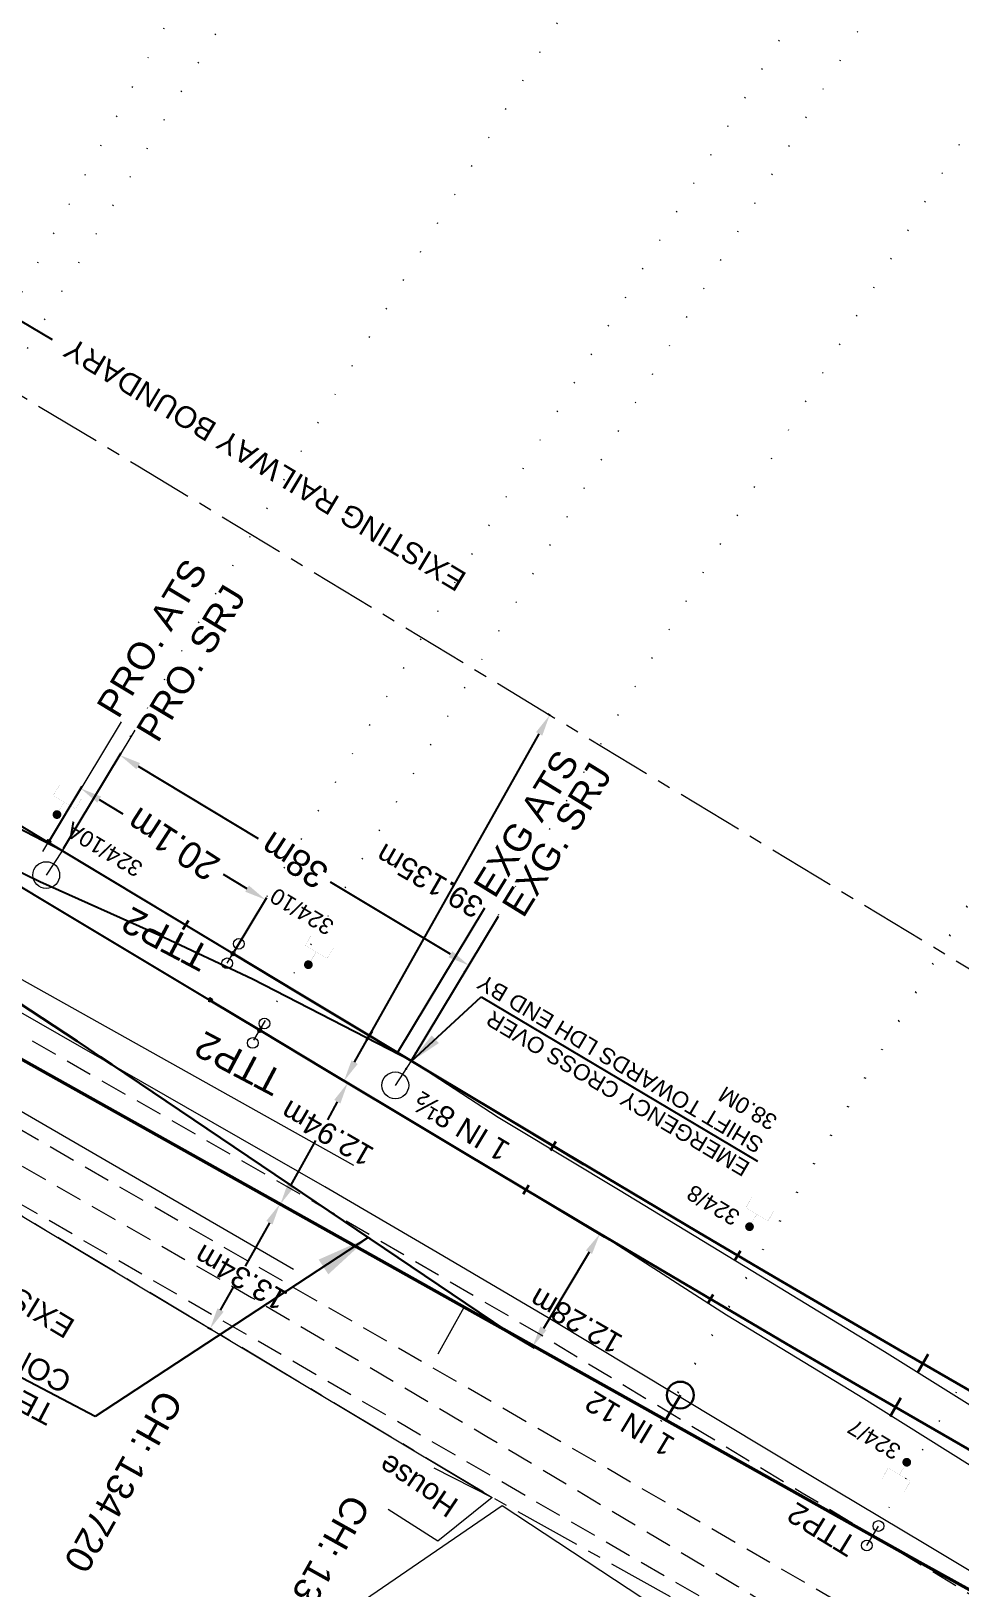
# Model space of a CAD drawing. Header units: metres. Extents: x 560405 to 1249476, y 3385111 to 6787087.
# Drawn here: x 624747.2 to 624833.8, y 3393365.7 to 3393510.9 of the extents above; entities that cross this region are included whole.
import ezdxf

# ---------------------------------------------------------------- set-up
doc = ezdxf.new("R2010")
doc.units = ezdxf.units.M
doc.header["$MEASUREMENT"] = 0
doc.header["$PDSIZE"] = 0.05
for name, pattern in [('ACAD_ISO07W100', [3, 0, -3]), ('CENTER', [2, 1.25, -0.25, 0.25, -0.25]), ('DASHED', [0.75, 0.5, -0.25])]:
    doc.linetypes.add(name, pattern=pattern)
doc.layers.get('Defpoints').update_dxf_attribs({"color": 5, "lineweight": 0})
for name, color, linetype, lineweight in [('Boundary Dim', 10, 'Continuous', 13), ('CANAL TOP', 5, 'Continuous', 0), ('Cardinal_Leader', 10, 'Continuous', 0), ('Chainage', 7, 'Continuous', 0), ('Compound Wall', 7, 'Continuous', 13), ('DOTED LINE', 7, 'ACAD_ISO07W100', 18), ('Exg track', 7, 'Continuous', 0), ('Existing IR Track', 143, 'Continuous', 0), ('Existing Railway Boundary', 7, 'CENTER', 0), ('Geometry', 7, 'Continuous', 0), ('Grill', 7, 'Continuous', 13), ('Horiz Curve', 7, 'Continuous', 0), ('OHE MAST', 7, 'Continuous', 0), ('OHE MAST TEXT', 7, 'Continuous', 0), ('Prop_Horiz Alignment', 7, 'Continuous', 0), ('Proposed Chainage', 10, 'Continuous', 0), ('PROPOSED DFCC TRACK', 1, 'Continuous', 0), ('Proposed TPTC Chainages', 10, 'Continuous', 0), ('Residential Building Pucca', 7, 'Continuous', 13), ('Subroad Edge', 34, 'Continuous', 0), ('Text', 7, 'Continuous', 0)]:
    doc.layers.add(name, color=color, linetype=linetype, lineweight=lineweight)
for name, color, linetype in [('Cut & Conn curves dn', 192, 'Continuous'), ('Cut & Conn curves up', 192, 'Continuous'), ('OP-3 CH UP', 7, 'Continuous'), ('Point Code', 7, 'Continuous'), ('PROPOSED ROADS', 10, 'DASHED'), ('Topo-07.12.21', 2, 'Continuous')]:
    doc.layers.add(name, color=color, linetype=linetype)
doc.styles.add('ARIAL', font='arial.ttf')
doc.styles.get("Standard").update_dxf_attribs({"font": 'arial.ttf'})
doc.styles.add('Style-Arial', font='arial.ttf')
doc.styles.add('Style-ENGINEERING', font='ENGINEERING.shx')
doc.linetypes.add('F-LINE', pattern='A,0.6,["X",Standard,S=0.3,R=0,X=0,Y=-0.15],0.1', length=0.7)
doc.dimstyles.new('ISO-25', dxfattribs={"dimtxt": 2.5, "dimasz": 2.5, "dimexe": 1.25, "dimexo": 0.625, "dimtad": 1, "dimdec": 3, "dimtxsty": 'Standard', "dimcen": 2.5, "dimadec": 0, "dimazin": 0, "dimtfac": 1, "dimtdec": 3, "dimtmove": 0, "dimatfit": 3, "dimfxl": 1, "dimarcsym": 0})
doc.dimstyles.get("Standard").update_dxf_attribs({"dimtxt": 2.5, "dimasz": 2.5, "dimexe": 0.18, "dimexo": 0.0625, "dimgap": 0.09, "dimtad": 0, "dimtih": 1, "dimtoh": 1, "dimdec": 3, "dimzin": 0, "dimdsep": 46, "dimtxsty": 'Standard', "dimcen": 0.09, "dimaunit": 1, "dimadec": 4, "dimazin": 0, "dimtfac": 1, "dimtdec": 3, "dimtofl": 0, "dimtmove": 0, "dimatfit": 3, "dimfxl": 1, "dimtolj": 1, "dimtzin": 0, "dimarcsym": 0})
doc.dimstyles.new('Standard$0', dxfattribs={"dimscale": 15, "dimtxt": 0.18, "dimasz": 0.18, "dimexe": 0.18, "dimexo": 0.0625, "dimgap": 0.09, "dimtad": 1, "dimtih": 1, "dimtoh": 1, "dimzin": 0, "dimdsep": 46, "dimtxsty": 'Standard', "dimcen": -0.09, "dimclrd": 256, "dimclre": 256, "dimclrt": 256, "dimadec": 0, "dimazin": 0, "dimtfac": 1, "dimtofl": 0, "dimtmove": 0, "dimatfit": 3, "dimfxl": 1, "dimtolj": 1, "dimtzin": 0, "dimlwd": -1, "dimlwe": -1, "dimarcsym": 0})

# ---------------------------------------------------------------- blocks, each defined once
blk = doc.blocks.new('*D60')
at = {"layer": 'Boundary Dim', "color": 0, "lineweight": -2, "transparency": 16777216}
for p, q in [((624776.48, 3393412.9), (624776.88, 3393412.68)), ((624775.75, 3393411.02), (624774.82, 3393409.34)), ((624771.41, 3393403.2), (624773.74, 3393407.4)), ((624770.2, 3393401.59), (624770.6, 3393401.37))]:
    blk.add_line(p, q, dxfattribs=at)
at = {"layer": 'Boundary Dim', "color": 0, "lineweight": 9, "transparency": 16777216}
for points in [[(624775.46, 3393411.18), (624776.04, 3393410.86), (624776.72, 3393412.77)], [(624771.12, 3393403.36), (624771.71, 3393403.04), (624770.44, 3393401.45)]]:
    blk.add_solid(points, dxfattribs=at)
at = {"layer": 'Defpoints', "color": 0, "lineweight": 9, "transparency": 16777216}
for p in [(624776.42, 3393412.93), (624776.72, 3393412.77), (624770.14, 3393401.62)]:
    blk.add_point(p, dxfattribs=at)
at = {"layer": 'Boundary Dim', "color": 0, "transparency": 16777216, "insert": (624774.8, 3393408.07), "char_height": 2, "attachment_point": 5, "rotation": 150}
blk.add_mtext('\\A1;12.94m', dxfattribs=at)
blk = doc.blocks.new('*D61')
at = {"layer": 'Boundary Dim', "color": 0, "lineweight": -2, "transparency": 16777216}
for p, q in [((624770.2, 3393401.59), (624770.56, 3393401.39)), ((624769.42, 3393399.73), (624767.15, 3393395.66)), ((624764.86, 3393391.58), (624766.06, 3393393.72)), ((624763.68, 3393389.95), (624764.04, 3393389.75))]:
    blk.add_line(p, q, dxfattribs=at)
at = {"layer": 'Boundary Dim', "color": 0, "lineweight": 9, "transparency": 16777216}
for points in [[(624769.13, 3393399.89), (624769.71, 3393399.57), (624770.4, 3393401.48)], [(624764.57, 3393391.74), (624765.15, 3393391.42), (624763.88, 3393389.83)]]:
    blk.add_solid(points, dxfattribs=at)
at = {"layer": 'Defpoints', "color": 0, "lineweight": 9, "transparency": 16777216}
for p in [(624770.14, 3393401.62), (624763.62, 3393389.98), (624763.88, 3393389.83)]:
    blk.add_point(p, dxfattribs=at)
at = {"layer": 'Boundary Dim', "color": 0, "transparency": 16777216, "insert": (624766.74, 3393394.61), "char_height": 2, "attachment_point": 5, "rotation": 150}
blk.add_mtext('\\A1;13.34m', dxfattribs=at)
blk = doc.blocks.new('*D75')
at = {"layer": 'Defpoints', "color": 0, "lineweight": 9, "transparency": 16777216}
for p in [(624795.55, 3393447.08), (624795.59, 3393447.05), (624776.42, 3393412.93)]:
    blk.add_point(p, dxfattribs=at)
at = {"layer": 'Text', "color": 0, "lineweight": -2, "transparency": 16777216}
for p, q in [((624795.59, 3393447.05), (624795.39, 3393447.17)), ((624777.36, 3393414.7), (624794.57, 3393445.33)), ((624776.42, 3393412.93), (624776.22, 3393413.05))]:
    blk.add_line(p, q, dxfattribs=at)
at = {"layer": 'Text', "color": 0, "lineweight": 9, "transparency": 16777216}
for points in [[(624794.28, 3393445.5), (624794.86, 3393445.17), (624795.55, 3393447.08)], [(624777.07, 3393414.87), (624777.65, 3393414.54), (624776.38, 3393412.96)]]:
    blk.add_solid(points, dxfattribs=at)
at = {"layer": 'Text', "color": 0, "transparency": 16777216, "insert": (624784.34, 3393431.63), "char_height": 2, "attachment_point": 5, "rotation": 150}
blk.add_mtext('\\A1;39.135m', dxfattribs=at)
blk = doc.blocks.new('OHE')
at = {"layer": 'OHE MAST'}
h = blk.add_hatch(color=3, dxfattribs=at)
edge = h.paths.add_edge_path()
edge.add_arc((627930.47, 3391522.15), 0.412, -30.9792, 329.0208)
at = {"layer": 'OHE MAST', "color": 3, "lineweight": 13, "const_width": 0.008, "flags": 128}
blk.add_lwpolyline([(627932.78, 3391523.67), (627932.2, 3391522.71), (627930.15, 3391523.94), (627930.72, 3391524.9)], dxfattribs=at)
at = {"layer": 'OHE MAST', "color": 3, "const_width": 0.008, "flags": 128}
blk.add_lwpolyline([(627931.18, 3391523.33), (627930.47, 3391522.15)], dxfattribs=at)
blk = doc.blocks.new('*D245')
at = {"layer": 'Boundary Dim', "color": 0, "lineweight": -2, "transparency": 16777216}
for p, q in [((624796.8, 3393400.76), (624800.4, 3393398.61)), ((624799.22, 3393396.98), (624794.97, 3393389.87)), ((624790.5, 3393390.21), (624794.1, 3393388.06))]:
    blk.add_line(p, q, dxfattribs=at)
at = {"layer": 'Boundary Dim', "color": 0, "lineweight": 9, "transparency": 16777216}
for points in [[(624798.93, 3393397.15), (624799.5, 3393396.81), (624800.24, 3393398.7)], [(624794.69, 3393390.05), (624795.26, 3393389.7), (624793.95, 3393388.16)]]:
    blk.add_solid(points, dxfattribs=at)
at = {"layer": 'Defpoints', "color": 0, "lineweight": 9, "transparency": 16777216}
for p in [(624796.74, 3393400.79), (624790.45, 3393390.25), (624793.95, 3393388.16)]:
    blk.add_point(p, dxfattribs=at)
at = {"layer": 'Boundary Dim', "color": 0, "transparency": 16777216, "insert": (624797.99, 3393390.56), "char_height": 2, "attachment_point": 5, "rotation": 150}
blk.add_mtext('\\A1;12.28m', dxfattribs=at)
blk = doc.blocks.new('TerminatorOpen_0.5')
at = {"color": 0, "linetype": 'ByBlock', "lineweight": -2}
for q in [(-1, 0.25), (-1, 0), (-1, -0.25)]:
    blk.add_line((0, 0), q, dxfattribs=at)
blk = doc.blocks.new('*D294')
at = {"color": 190, "lineweight": -2, "transparency": 16777216}
for p, q in [((624748.93, 3393435.43), (624751.96, 3393440.45)), ((624753.55, 3393439.2), (624755.74, 3393437.88)), ((624767.34, 3393430.89), (624765.14, 3393432.21)), ((624766.15, 3393425.05), (624769.18, 3393430.07))]:
    blk.add_line(p, q, dxfattribs=at)
at = {"color": 190, "lineweight": 9, "transparency": 16777216}
for points in [[(624753.72, 3393439.49), (624753.37, 3393438.92), (624751.83, 3393440.24)], [(624767.51, 3393431.18), (624767.17, 3393430.61), (624769.05, 3393429.86)]]:
    blk.add_solid(points, dxfattribs=at)
at = {"layer": 'Defpoints', "color": 0, "lineweight": 9, "transparency": 16777216}
for p in [(624748.81, 3393435.21), (624769.05, 3393429.86), (624766.02, 3393424.83)]:
    blk.add_point(p, dxfattribs=at)
at = {"color": 190, "transparency": 16777216, "insert": (624760.44, 3393435.05), "char_height": 2.5, "attachment_point": 5, "rotation": 147.1109, "style": 'Style-ENGINEERING'}
blk.add_mtext('\\A1;20.1m', dxfattribs=at)
blk = doc.blocks.new('*D295')
at = {"color": 190, "lineweight": -2, "transparency": 16777216}
for p, q in [((624750.22, 3393434.65), (624755.59, 3393443.57)), ((624757.18, 3393442.32), (624768.36, 3393435.58)), ((624786.3, 3393424.77), (624775.12, 3393431.51)), ((624782.77, 3393415.03), (624788.14, 3393423.95))]:
    blk.add_line(p, q, dxfattribs=at)
at = {"color": 190, "lineweight": 9, "transparency": 16777216}
for points in [[(624757.35, 3393442.61), (624757.01, 3393442.04), (624755.47, 3393443.36)], [(624786.47, 3393425.06), (624786.13, 3393424.48), (624788.01, 3393423.74)]]:
    blk.add_solid(points, dxfattribs=at)
at = {"layer": 'Defpoints', "color": 0, "lineweight": 9, "transparency": 16777216}
for p in [(624750.09, 3393434.44), (624788.01, 3393423.74), (624782.64, 3393414.82)]:
    blk.add_point(p, dxfattribs=at)
at = {"color": 190, "transparency": 16777216, "insert": (624771.74, 3393433.55), "char_height": 2.5, "attachment_point": 5, "rotation": 147.1109, "style": 'Style-ENGINEERING'}
blk.add_mtext('\\A1;38m', dxfattribs=at)
blk = doc.blocks.new('IR YARD GVG SURVEY DATA')
at = {"layer": 'Point Code'}
for points in [[(467.65, -301.87), (427.12, -277.44), (418.41, -272.18), (410.1, -267.22), (403.52, -263.26), (394.7, -258), (386, -252.8), (377.3, -247.58), (364.86, -240.17), (361.79, -238.34), (355.02, -234.28), (346.13, -228.94), (338.4, -224.28), (327.59, -217.8), (288.33, -194.13), (232.37, -160.46), (-42.46, 4.86), (-275.04, 144.91), (-381.88, 209.26), (-440.27, 244.53), (-468.83, 261.68)], [(469.6, -308.6), (418, -277.63), (393.53, -262.93), (385.06, -257.83), (376.3, -252.58), (367.55, -247.34), (358.82, -242.09), (349.73, -236.62), (341.11, -231.44), (332.66, -226.35), (324.18, -221.27), (315.47, -216.04), (291.61, -201.74), (286.52, -198.6), (229.7, -164.58), (-44.93, 0.81), (-277.57, 140.84), (-386.46, 206.48), (-446.06, 242.28), (-475.45, 259.7)]]:
    blk.add_lwpolyline(points, dxfattribs=at)
at = {"layer": 'Topo-07.12.21', "color": 1}
for p in [(452.01, -291.41), (451.1, -292.9)]:
    blk.add_point(p, dxfattribs=at)

msp = doc.modelspace()

# ---------------------------------------------------------------- linework, layer by layer
at = {"color": 3}
for p, q in [((624789.4658, 3393429.0773), (624781.3498, 3393415.6032)), ((624790.7527, 3393428.3019), (624782.6368, 3393414.8197))]:
    msp.add_line(p, q, dxfattribs=at)
at = {"color": 2}
msp.add_line((624789.4658, 3393429.0773), (624781.3519, 3393415.5984), dxfattribs=at)
at = {"layer": 'CANAL TOP', "linetype": 'ACAD_ISO07W100', "lineweight": 18}
msp.add_line((624808.055, 3393601.2709), (624719.444, 3393436.5556), dxfattribs=at)
at = {"layer": 'CANAL TOP', "linetype": 'ACAD_ISO07W100', "lineweight": 30}
msp.add_line((624805.921, 3393381.1982), (624900.704, 3393540.6971), dxfattribs=at)
at = {"layer": 'Cardinal_Leader', "linetype": 'Continuous', "lineweight": 13}
msp.add_line((624825.1207, 3393369.6097), (624826.2088, 3393371.4304), dxfattribs=at)
for centre in [(624826.2088, 3393371.4304), (624825.1207, 3393369.6097)]:
    msp.add_circle(centre, 0.5, dxfattribs=at)
at = {"layer": 'Chainage', "color": 190, "lineweight": 0}
for p, q in [((624755.5848, 3393446.4599), (624748.8051, 3393435.2123)), ((624756.8695, 3393445.6855), (624750.0897, 3393434.4379))]:
    msp.add_line(p, q, dxfattribs=at)
at = {"layer": 'Chainage', "color": 4, "linetype": 'Continuous', "lineweight": 0, "flags": 128}
msp.add_lwpolyline([(624748.2888, 3393434.3558), (624749.3213, 3393436.0687)], dxfattribs=at)
at = {"layer": 'Chainage', "color": 4, "lineweight": 0, "flags": 128}
for points in [[(624748.8051, 3393435.2123), (624748.8051, 3393435.2123)], [(624766.0216, 3393424.8346), (624766.0216, 3393424.8346)]]:
    msp.add_lwpolyline(points, dxfattribs=at)
at = {"layer": 'Compound Wall', "lineweight": 20, "flags": 128}
msp.add_lwpolyline([(624537.3786, 3393510.2926), (624560.3259, 3393496.3302), (624611.8078, 3393465.3066), (624667.4095, 3393431.6005), (624678.9617, 3393441.6196), (624713.9783, 3393419.7034), (624790.1832, 3393374.1037)], dxfattribs=at)
at = {"layer": 'Compound Wall', "flags": 128}
msp.add_lwpolyline([(624537.3786, 3393510.2926), (624560.3259, 3393496.3302), (624611.8078, 3393465.3066), (624667.4095, 3393431.6005), (624678.9617, 3393441.6196), (624713.9783, 3393419.7034), (624790.1832, 3393374.1037)], dxfattribs=at)
at = {"layer": 'Cut & Conn curves dn', "color": 190, "lineweight": 13}
msp.add_line((624765.4796, 3393423.9305), (624766.5702, 3393425.7497), dxfattribs=at)
for centre in [(624766.5702, 3393425.7497), (624765.4796, 3393423.9305)]:
    msp.add_circle(centre, 0.5, dxfattribs=at)
at = {"layer": 'Cut & Conn curves up', "color": 190, "lineweight": 13}
msp.add_line((624767.9759, 3393416.7687), (624769.0675, 3393418.5874), dxfattribs=at)
for centre in [(624768.955, 3393418.3163), (624767.8634, 3393416.4977)]:
    msp.add_circle(centre, 0.5, dxfattribs=at)
at = {"layer": 'DOTED LINE', "color": 3, "linetype": 'ACAD_ISO07W100', "lineweight": 18}
for p, q in [((624724.5989, 3393444.0493), (624813.2695, 3393592.3525)), ((624784.405, 3393417.7816), (624874.1547, 3393567.8827))]:
    msp.add_line(p, q, dxfattribs=at)
at = {"layer": 'DOTED LINE', "color": 190, "linetype": 'ACAD_ISO07W100', "lineweight": 18}
for p, q in [((624750.0841, 3393434.4151), (624839.8338, 3393584.5162)), ((624768.5217, 3393417.678), (624862.646, 3393575.0107)), ((624766.0216, 3393424.8346), (624855.7713, 3393574.9357))]:
    msp.add_line(p, q, dxfattribs=at)
at = {"layer": 'DOTED LINE', "color": 1, "linetype": 'ACAD_ISO07W100', "lineweight": 18}
msp.add_line((624825.6341, 3393370.4689), (624921.5662, 3393535.0499), dxfattribs=at)
at = {"layer": 'Exg track', "color": 190, "lineweight": 13}
msp.add_line((624750.0897, 3393434.4378), (624748.6117, 3393432.1628), dxfattribs=at)
at = {"layer": 'Exg track', "color": 3, "lineweight": 13}
msp.add_line((624782.6368, 3393414.8197), (624781.1588, 3393412.5446), dxfattribs=at)
at = {"layer": 'Exg track', "color": 5, "lineweight": 30}
msp.add_line((624806.3438, 3393381.319), (624807.7355, 3393383.6478), dxfattribs=at)
msp.add_lwpolyline([(624754.7201, 3393414.4859), (624791.5294, 3393389.6405), (624806.3543, 3393381.3365)], dxfattribs=at)
at = {"layer": 'Exg track', "color": 190, "lineweight": 13}
msp.add_circle((624748.6117, 3393432.1628), 1.2487, dxfattribs=at)
at = {"layer": 'Exg track', "color": 3, "lineweight": 13}
msp.add_circle((624781.1588, 3393412.5446), 1.2487, dxfattribs=at)
at = {"layer": 'Exg track', "color": 5, "lineweight": 30}
msp.add_circle((624807.7355, 3393383.6478), 1.2487, dxfattribs=at)
msp.add_arc((624419.0449, 3392917.1709), 600, 55.9815916, 59.9559867, dxfattribs=at)
at = {"layer": 'Existing IR Track', "color": 0, "lineweight": 25}
msp.add_line((624766.0216, 3393424.8346), (624748.8051, 3393435.2123), dxfattribs=at)
at = {"layer": 'Existing IR Track', "color": 190, "lineweight": 25, "flags": 128}
msp.add_lwpolyline([(624750.0897, 3393434.4379), (624735.3056, 3393442.0598), (624726.5635, 3393446.1685), (624715.4812, 3393451.154), (624712.4832, 3393452.5949), (624692.0112, 3393463.6135)], dxfattribs=at)
at = {"layer": 'Existing IR Track', "color": 3, "lineweight": 18, "ltscale": 5, "flags": 128}
for points in [[(624967.8038, 3393285.6834), (624958.3765, 3393291.4653), (624934.7357, 3393306.1459), (624926.9516, 3393310.9797), (624911.1479, 3393320.6759), (624885.4243, 3393336.4585), (624861.4936, 3393351.141), (624859.971, 3393352.0589), (624841.4073, 3393363.2484), (624830.6352, 3393369.6918), (624820.0448, 3393376.0262), (624807.5089, 3393383.5797), (624795.577, 3393390.7694), (624785.0521, 3393396.9378), (624774.5847, 3393403.071), (624761.6191, 3393410.4989), (624740.0714, 3393422.841), (624731.4944, 3393427.7315), (624719.578, 3393434.5269), (624711.1606, 3393439.4122), (624701.9812, 3393444.7402), (624692.5734, 3393450.5165), (624684.473, 3393455.5058), (624679.2409, 3393459.1434)], [(624790.7587, 3393409.5414), (624782.6348, 3393414.8211), (624773.0172, 3393420.6486)], [(624973.228, 3393294.6816), (624952.9563, 3393307.1527), (624940.2147, 3393315.2265), (624927.5921, 3393323.2249), (624916.8668, 3393330.1323), (624906.2739, 3393336.9545), (624891.4931, 3393346.4908), (624877.0401, 3393355.8155), (624866.3707, 3393362.636), (624855.7028, 3393369.4555), (624848.1527, 3393374.2919), (624837.461, 3393380.9865), (624826.7596, 3393387.687), (624814.4934, 3393395.1633), (624801.9841, 3393402.7877), (624792.1532, 3393408.7025), (624790.7587, 3393409.5414)], [(624970.7047, 3393290.4896), (624950.1813, 3393303.1827), (624937.7224, 3393311.0892), (624925.2628, 3393318.9961), (624914.3963, 3393326.0266), (624903.5252, 3393333.0601), (624889.0238, 3393342.3975), (624874.5229, 3393351.7346), (624863.9039, 3393358.5395), (624853.2857, 3393365.3439), (624845.6807, 3393370.2438), (624835.0169, 3393376.9302), (624824.3523, 3393383.617), (624812.0493, 3393391.1073), (624801.1087, 3393398.122)]]:
    msp.add_lwpolyline(points, dxfattribs=at)
at = {"layer": 'Existing IR Track', "color": 3, "lineweight": 25, "flags": 128}
msp.add_lwpolyline([(624782.6368, 3393414.8197), (624767.8446, 3393422.4461), (624759.1026, 3393426.5548), (624748.0203, 3393431.5403), (624745.0222, 3393432.9812), (624726.0279, 3393443.1907)], dxfattribs=at)
at = {"layer": 'Existing IR Track', "color": 0, "lineweight": 25, "flags": 128}
msp.add_lwpolyline([(624801.1087, 3393398.122), (624800.6714, 3393398.3843)], dxfattribs=at)
at = {"layer": 'Existing Railway Boundary', "color": 36, "lineweight": 20, "ltscale": 5, "flags": 128}
for points in [[(628955.3903, 3390792.7231), (628931.5933, 3390806.5004), (628894.0251, 3390836.9955), (628805.3605, 3390890.9758), (628763.1272, 3390916.9343), (628721.4077, 3390942.8333), (628634.7683, 3390998.5313), (628587.091, 3391026.3426), (628541.4721, 3391053.7252), (628498.5869, 3391079.4164), (628461.1936, 3391101.0466), (628391.2271, 3391146.4682), (628362.6237, 3391162.4973), (628324.6397, 3391185.7049), (628291.5767, 3391211.6933), (628254.0781, 3391235.9403), (628157.3612, 3391308.2767), (628174.1002, 3391326.9143), (628137.357, 3391356.9761), (627964.1476, 3391459.1923), (627842.8937, 3391531.9115), (627628.8138, 3391662.2153), (627542.6631, 3391714.392), (627424.9352, 3391785.3705), (627222.9648, 3391909.2736), (627204.5725, 3391920.6394), (627188.744, 3391930.1784), (627172.9334, 3391939.7064), (627156.2431, 3391949.7674), (627139.5672, 3391959.8197), (627123.601, 3391969.4113), (627107.6038, 3391979.0215), (627094.8626, 3391986.7123), (627082.1497, 3391994.3859), (627065.7488, 3392004.2586), (627049.3375, 3392014.1375), (627032.6946, 3392024.1476), (627016.0309, 3392034.1701), (627000.4204, 3392043.5941), (626984.8329, 3392053.004), (626968.8891, 3392062.6064), (626952.9363, 3392072.2142), (626935.7844, 3392082.5282), (626918.6205, 3392092.8492), (626911.6028, 3392097.0645), (626893.0809, 3392108.2246), (626874.5706, 3392119.3777), (626856.2268, 3392130.4336), (626837.8855, 3392141.4881), (626820.3864, 3392152.0274), (626802.8816, 3392162.57), (626783.4724, 3392174.252), (626764.0577, 3392185.9374), (626746.1558, 3392196.7119), (626728.2543, 3392207.4863), (626707.0601, 3392220.2572), (626685.8746, 3392233.0229), (626648.9408, 3392255.2553), (626610.6712, 3392278.2676), (626591.3871, 3392289.8865), (626572.1184, 3392301.4961), (626553.8402, 3392312.4904), (626535.5663, 3392323.4823), (626522.8303, 3392331.1061), (626502.0043, 3392343.7024), (626484.7028, 3392354.0807), (626467.0127, 3392364.7717), (626449.2849, 3392375.4221), (626424.442, 3392390.2653), (626407.8647, 3392400.3136), (626390.2843, 3392410.9836), (626378.1904, 3392418.1073), (626367.3819, 3392424.6782), (626356.7585, 3392431.1355), (626339.0548, 3392441.7126), (626324.6325, 3392450.4845), (626311.6182, 3392458.3129), (626290.6128, 3392470.9931), (626276.2418, 3392479.6446), (626252.5581, 3392493.9648), (626233.8146, 3392505.2467), (626215.0541, 3392516.5389), (626191.0882, 3392530.9577), (626167.1186, 3392545.3787), (626148.2508, 3392556.7397), (626129.3895, 3392568.0967), (626109.0676, 3392580.3241), (626088.7404, 3392592.5546), (626063.7846, 3392607.5962), (626038.8416, 3392622.63), (626017.6425, 3392635.4182), (625996.4509, 3392648.2016), (625974.9359, 3392661.1602), (625952.8751, 3392674.4888), (625933.5372, 3392686.1045), (625914.159, 3392697.7444), (625896.1455, 3392708.6148), (625885.6622, 3392714.935), (625875.1898, 3392721.2486), (625871.6088, 3392723.3979), (625854.6293, 3392733.6202), (625837.6636, 3392743.8342), (625819.8659, 3392754.5631), (625802.0927, 3392765.2772), (625784.0738, 3392776.0974), (625766.0279, 3392786.9338), (625747.7802, 3392797.9258), (625729.6331, 3392808.8567), (625710.0131, 3392820.4001), (625690.2406, 3392832.0331), (625670.5571, 3392843.8213), (625650.9098, 3392855.5881), (625631.8821, 3392867.0602), (625612.8815, 3392878.5159), (625595.4116, 3392889.057), (625577.9617, 3392899.586), (625560.977, 3392909.7984), (625543.9665, 3392920.0263), (625527.0929, 3392930.2025), (625510.2317, 3392940.3713), (625492.2072, 3392951.2501), (625474.1887, 3392962.1253), (625459.4135, 3392971.0439), (625444.6385, 3392979.9623), (625429.7392, 3392988.9655), (625414.8651, 3392997.9534), (625398.0894, 3393008.048), (625381.2878, 3393018.1581), (625364.4876, 3393028.2943), (625347.6668, 3393038.4431), (625341.4954, 3393042.1962), (625336.6811, 3393045.1488), (625324.9758, 3393052.1854), (625313.1706, 3393059.282), (625305.1662, 3393064.122), (625297.2032, 3393068.9372), (625281.7488, 3393078.2354), (625266.3027, 3393087.5539), (625250.5827, 3393097.0002), (625234.8576, 3393106.4748), (625220.9629, 3393114.8441), (625207.0756, 3393123.2089), (625191.9734, 3393132.2824), (625166.0786, 3393147.7733), (625153.4581, 3393156.0581), (625151.114, 3393150.7018), (625147.8866, 3393153.7551), (625116.7003, 3393173.3287), (625093.3281, 3393188.0041), (625071.1556, 3393203.0477), (625055.7157, 3393212.8225), (625027.3997, 3393228.6096), (625007.6825, 3393240.5669), (624979.825, 3393257.4607), (624954.8894, 3393272.5826), (624917.8619, 3393296.9088), (624917.926, 3393297.7354), (624854.2544, 3393338.3806), (624790.1714, 3393374.1107), (624761.6212, 3393391.1947), (624742.8731, 3393402.4132), (624713.9783, 3393419.7034), (624678.9617, 3393441.6196), (624667.4095, 3393431.6005), (624566.1173, 3393492.8402), (624519.8878, 3393520.9391), (624450.2813, 3393561.7296), (624447.0221, 3393556.3381), (624253.5789, 3393673.1377), (624021.9727, 3393812.2493)], [(624924.3694, 3393369.1236), (624757.1408, 3393470.3218), (624580.9681, 3393576.3235), (624588.5446, 3393588.8795), (624585.0406, 3393590.9939), (624568.0816, 3393601.2287), (624556.6055, 3393608.1185), (624545.2314, 3393614.9473), (624532.9273, 3393622.3676), (624520.6168, 3393629.7917), (624509.9792, 3393636.232), (624499.3008, 3393642.6969), (624491.2403, 3393647.5696), (624483.1601, 3393652.454), (624472.5088, 3393658.8611), (624461.9678, 3393665.2022), (624452.0781, 3393671.185), (624442.0903, 3393677.2271), (624431.7665, 3393683.4489), (624424.2758, 3393687.9025), (624411.1713, 3393673.2673)]]:
    msp.add_lwpolyline(points, dxfattribs=at)
at = {"layer": 'Grill', "color": 10, "linetype": 'F-LINE', "lineweight": 13, "ltscale": 5, "flags": 128}
msp.add_lwpolyline([(624777.2946, 3393405.0641), (624328.8564, 3393656.2506), (624322.3137, 3393659.9161), (624315.7749, 3393663.5834), (624309.2463, 3393667.2531), (624302.7228, 3393670.9319), (624296.2089, 3393674.6215), (624289.7063, 3393678.3249), (624283.2168, 3393682.045), (624276.7366, 3393685.788, -0.01275446), (624190.1043, 3393739.0347), (624183.8381, 3393743.1259), (624177.5882, 3393747.2358), (624171.3473, 3393751.365), (624165.1136, 3393755.5104), (624158.8851, 3393759.6693), (624152.6574, 3393763.8403), (624146.4349, 3393768.0163), (624140.2118, 3393772.1969), (624017.6744, 3393854.5304), (624011.4483, 3393858.713), (624005.2182, 3393862.8941), (623998.9779, 3393867.0735), (623992.7317, 3393871.2442), (623986.4751, 3393875.4049), (623980.2063, 3393879.5526), (623973.9233, 3393883.6842), (623967.6294, 3393887.7935, 0.00400056), (623940.5738, 3393905.0826), (623934.2006, 3393909.0678), (623927.8117, 3393913.0338), (623921.4142, 3393916.9802), (623915.0101, 3393920.9099), (623908.6013, 3393924.8261), (623902.1921, 3393928.7301), (623895.778, 3393932.6289), (623889.3646, 3393936.523), (623855.7286, 3393956.9431)], format="xyb", dxfattribs=at)
msp.add_lwpolyline([(624771.6597, 3393395.376), (624693.4646, 3393440.7482)], dxfattribs=at)
at = {"layer": 'Horiz Curve', "color": 190, "lineweight": 40}
msp.add_line((624768.5217, 3393417.678), (624763.8794, 3393420.4639), dxfattribs=at)
at = {"layer": 'Horiz Curve', "color": 190, "lineweight": 40, "flags": 128}
for points in [[(624878.5428, 3393359.7613), (624872.1738, 3393363.1668), (624865.8245, 3393366.6086), (624859.4937, 3393370.0845), (624853.1805, 3393373.5922), (624846.8839, 3393377.1296), (624840.6028, 3393380.6944), (624834.3361, 3393384.2845), (624828.0827, 3393387.8977), (624821.8414, 3393391.5318), (624815.6112, 3393395.1849), (624809.3908, 3393398.8546), (624803.179, 3393402.539), (624796.9747, 3393406.2358), (624790.7766, 3393409.9431), (624784.5835, 3393413.6587), (624778.3941, 3393417.3805), (624772.2072, 3393421.1065), (624766.0216, 3393424.8346)], [(624881.1696, 3393352.8243), (624874.794, 3393356.2174), (624868.438, 3393359.6468), (624862.1004, 3393363.1103), (624855.7804, 3393366.6057), (624849.4769, 3393370.1308), (624843.1889, 3393373.6833), (624836.9152, 3393377.2612), (624830.6547, 3393380.8622), (624824.4064, 3393384.4842), (624818.169, 3393388.1251), (624811.9415, 3393391.7827), (624805.7226, 3393395.4549), (624799.511, 3393399.1397), (624793.3057, 3393402.8348), (624787.1054, 3393406.5383), (624780.9087, 3393410.2481), (624774.7146, 3393413.962), (624768.5217, 3393417.678)], [(624829.8468, 3393385.72), (624830.8482, 3393387.4513)], [(624829.8471, 3393385.7198), (624830.8486, 3393387.4511)], [(624827.3059, 3393381.6443), (624828.3086, 3393383.3747)], [(624827.3059, 3393381.6443), (624828.3086, 3393383.3747)]]:
    msp.add_lwpolyline(points, dxfattribs=at)
at = {"layer": 'OP-3 CH UP', "color": 40, "lineweight": 9, "true_color": 0xf8d731}
for radius in [8763.3902, 8182.5236, 7294.1209]:
    msp.add_circle((624059.7714, 3393874.4188), radius, dxfattribs=at)
at = {"layer": 'Prop_Horiz Alignment', "color": 4, "linetype": 'Continuous', "lineweight": 30, "flags": 128}
for points in [[(624761.3442, 3393427.0702), (624761.8605, 3393427.9266)], [(624778.4752, 3393416.7482), (624778.9908, 3393417.605)], [(624795.627, 3393406.4584), (624796.1399, 3393407.3168)], [(624812.8259, 3393396.245), (624813.3338, 3393397.1064)]]:
    msp.add_lwpolyline(points, dxfattribs=at)
at = {"layer": 'Prop_Horiz Alignment', "color": 7, "linetype": 'Continuous', "lineweight": 30, "flags": 128}
for points in [[(624793.0871, 3393402.383), (624793.5994, 3393403.2419)], [(624810.2893, 3393392.176), (624810.7973, 3393393.0374)]]:
    msp.add_lwpolyline(points, dxfattribs=at)
at = {"layer": 'Prop_Horiz Alignment', "color": 4, "linetype": 'Continuous', "lineweight": 30}
for centre in [(624766.0216, 3393424.8346), (624768.5217, 3393417.678)]:
    msp.add_circle(centre, 0.15, dxfattribs=at)
at = {"layer": 'Prop_Horiz Alignment', "color": 7, "linetype": 'Continuous', "lineweight": 30}
msp.add_circle((624766.0216, 3393424.8346), 0.15, dxfattribs=at)
at = {"layer": 'Prop_Horiz Alignment', "color": 4, "linetype": 'Continuous', "lineweight": 30}
for points in [[(624748.7276, 3393435.0838), (624748.754, 3393435.4182), (624749.011, 3393435.2633)], [(624763.8022, 3393420.3353), (624763.828, 3393420.6697), (624764.0852, 3393420.5154)]]:
    msp.add_3dface(points, dxfattribs=at)
at = {"layer": 'Proposed Chainage', "linetype": 'Continuous', "lineweight": 0, "flags": 128}
msp.add_lwpolyline([(624785.1482, 3393387.4839), (624787.5916, 3393391.8462)], dxfattribs=at)
at = {"layer": 'PROPOSED DFCC TRACK', "color": 1, "linetype": 'Continuous', "lineweight": 50}
msp.add_line((624825.6647, 3393370.5201), (624639.405, 3393474.8509), dxfattribs=at)
at = {"layer": 'PROPOSED DFCC TRACK', "color": 1, "linetype": 'Continuous', "lineweight": 50, "flags": 128}
msp.add_lwpolyline([(624896.1829, 3393332.7665), (624891.3972, 3393335.1207), (624886.6285, 3393337.5089), (624881.8756, 3393339.9285), (624877.1376, 3393342.377), (624872.4133, 3393344.852), (624867.7016, 3393347.3509), (624863.0015, 3393349.8713), (624858.3116, 3393352.4109), (624853.6307, 3393354.9671), (624848.9577, 3393357.5375), (624844.2912, 3393360.1198), (624839.63, 3393362.7116), (624834.9727, 3393365.3105), (624830.3181, 3393367.9141), (624825.6647, 3393370.5201)], dxfattribs=at)
at = {"layer": 'PROPOSED ROADS', "color": 1, "linetype": 'DASHED', "lineweight": 13, "ltscale": 5, "flags": 128}
for points in [[(625362.5904, 3393087.4977, -0.41419569), (625354.3556, 3393085.452), (625336.5918, 3393096.1452, 0.41421379), (625309.1422, 3393089.3249), (625308.5242, 3393088.2982, -0.41512004), (625287.8972, 3393083.2069), (624857.5286, 3393344.0904), (624737.8937, 3393413.2009), (624680.111, 3393446.7487, 0.09685444), (624673.3444, 3393447.4888, 0.12951921), (624667.4268, 3393445.6531, -0.23575218), (624657.6538, 3393447.1749)], [(625583.4746, 3392898.337), (625271.7331, 3393085.9913, -0.00103844), (625270.0635, 3393087.0012), (624854.4724, 3393338.9267), (624734.8211, 3393408.0466), (624681.6554, 3393440.4483)]]:
    msp.add_lwpolyline(points, format="xyb", dxfattribs=at)
at = {"layer": 'Residential Building Pucca', "flags": 128}
msp.add_lwpolyline([(624784.7605, 3393376.8722), (624790.1837, 3393374.1045), (624785.1349, 3393370.0211), (624780.4861, 3393372.9863)], dxfattribs=at)
msp.add_lwpolyline([(624784.7605, 3393376.8722), (624790.1837, 3393374.1045), (624785.1349, 3393370.0211), (624780.4861, 3393372.9863)], dxfattribs=at)
at = {"layer": 'Residential Building Pucca'}
msp.add_3dface([(624791.1233, 3393373.3463), (624805.5269, 3393363.8746), (624787.1724, 3393351.271), (624772.7625, 3393360.747)], dxfattribs=at)
msp.add_3dface([(624791.1233, 3393373.3463), (624805.5269, 3393363.8746), (624787.1724, 3393351.271), (624772.7625, 3393360.747)], dxfattribs=at)
at = {"layer": 'Subroad Edge', "color": 3, "linetype": 'DASHED', "lineweight": 18, "ltscale": 5, "flags": 128}
for points in [[(624434.423, 3393599.5316), (624499.891, 3393563.8795), (624531.0563, 3393545.2091), (624531.7166, 3393546.3297), (624552.0748, 3393533.8566), (624575.0138, 3393519.9814), (624594.6073, 3393508.0575), (624625.9654, 3393488.0793), (624655.0435, 3393470.9149), (624683.2353, 3393453.7682), (624700.804, 3393443.474), (624718.7444, 3393432.972), (624748.1556, 3393416.2046), (624773.6848, 3393401.6068), (624794.7454, 3393389.2574), (624819.1026, 3393374.53), (624837.1763, 3393363.611), (624840.1539, 3393361.8634), (624860.2448, 3393349.7398)], [(624431.0059, 3393593.4001), (624492.3045, 3393557.5486), (624525.4984, 3393539.5817), (624547.1899, 3393526.352), (624570.823, 3393512.2484), (624590.4721, 3393500.1531), (624623.0796, 3393480.3473), (624650.3819, 3393464.8068), (624678.1912, 3393446.0114), (624695.1433, 3393434.2632), (624715.0897, 3393422.7473), (624742.8104, 3393407.0263), (624767.7598, 3393392.7562), (624789.7032, 3393379.7859), (624813.0601, 3393365.8299), (624832.8313, 3393353.7523), (624831.306, 3393352.3094)]]:
    msp.add_lwpolyline(points, dxfattribs=at)

# ---------------------------------------------------------------- block references
at = {"layer": 'OHE MAST', "color": 2, "lineweight": 13}
for p in [(-3180.861, 1915.6559), (-3157.4161, 1901.6486), (-3116.2842, 1877.2063)]:
    msp.add_blockref('OHE', p, dxfattribs=at)
at = {"layer": 'OHE MAST', "color": 2, "lineweight": 13, "rotation": 180}
msp.add_blockref('OHE', (1252759.3146, 6784899.5314), dxfattribs=at)
at = {"layer": 'Point Code'}
msp.add_blockref('IR YARD GVG SURVEY DATA', (624331.075, 3393706.9861), dxfattribs=at)

# ---------------------------------------------------------------- texts
at = {"layer": 'Chainage', "color": 190, "lineweight": 0, "char_height": 2.5, "attachment_point": 1, "line_spacing_factor": 0.672, "style": 'Style-Arial'}
for s, insert, rotation in [('PRO. ATS', (624753.1886, 3393447.9374), 58.919504), ('PRO. SRJ', (624756.8695, 3393445.6855), 58.919504), ('TTP2', (624762.9433, 3393423.1036), 152.138946), ('TTP2', (624769.7432, 3393411.4899), 152.138946)]:
    msp.add_mtext(s, dxfattribs=dict(at, insert=insert, rotation=rotation))
at = {"layer": 'Exg track', "color": 3, "style": 'ARIAL'}
msp.add_text('1 IN 8½', height=2, rotation=149, dxfattribs=at).set_placement((624792.0119, 3393407.0324))
at = {"layer": 'Exg track', "color": 5, "lineweight": 30}
msp.add_text('1 IN 12', height=2, rotation=149, dxfattribs=at).set_placement((624807.3832, 3393379.5035))
at = {"layer": 'Exg track', "color": 3, "insert": (624813.5827, 3393403.964), "char_height": 1.5, "width": 33.192985, "attachment_point": 1, "rotation": 149.280437}
msp.add_mtext('\\A1;EMERGENCY CROSS OVER SHIFT TOWARDS LDH END BY 38.0M', dxfattribs=at)
at = {"layer": 'Exg track', "color": 5, "insert": (624748.6611, 3393380.7541), "char_height": 2, "width": 33.192985, "attachment_point": 1, "rotation": 152.241954}
msp.add_mtext('\\A1;TEMPORARY CONNECTION', dxfattribs=at)
at = {"layer": 'Existing Railway Boundary', "color": 36, "linetype": 'Continuous', "ltscale": 5}
for p in [(624787.936, 3393460.2389), (624751.4287, 3393390.5444)]:
    msp.add_text('EXISTING RAILWAY BOUNDARY', height=2, rotation=149, dxfattribs=at).set_placement(p)
at = {"layer": 'Geometry', "color": 3, "char_height": 2.5, "attachment_point": 1, "rotation": 58.275262, "style": 'Style-Arial'}
for s, insert in [('EXG ATS', (624788.3047, 3393431.1872)), ('EXG. SRJ', (624790.9636, 3393429.366))]:
    msp.add_mtext(s, dxfattribs=dict(at, insert=insert))
at = {"layer": 'OHE MAST TEXT', "color": 3, "lineweight": 18, "style": 'ARIAL'}
for s, p in [('324/10A', (624757.7464, 3393433.1787)), ('324/10', (624775.5754, 3393427.7498)), ('324/8', (624813.4356, 3393400.6464)), ('324/7', (624828.4445, 3393378.8081))]:
    msp.add_text(s, height=1.5, rotation=149, dxfattribs=at).set_placement(p)
at = {"layer": 'Proposed Chainage', "color": 1, "lineweight": 0, "char_height": 2.5, "attachment_point": 4, "rotation": 240.745233, "line_spacing_factor": 0.6, "style": 'Style-Arial'}
for s, insert in [('CH: 134720', (624760.3495, 3393383.72)), ('CH: 134700', (624777.8178, 3393373.9804))]:
    msp.add_mtext(s, dxfattribs=dict(at, insert=insert))
at = {"layer": 'Proposed TPTC Chainages', "color": 1, "lineweight": 0, "insert": (624823.8444, 3393369.3339), "char_height": 2, "attachment_point": 4, "rotation": 148.547178, "line_spacing_factor": 0.6, "style": 'ARIAL'}
msp.add_mtext('\\pxsm1;TTP2', dxfattribs=at)
at = {"layer": 'Text', "style": 'ARIAL'}
msp.add_text('House', height=2, rotation=146.164245, dxfattribs=at).set_placement((624787.1954, 3393373.7691))
at = {"layer": 'Text'}
msp.add_text('House', height=2, rotation=146.164245, dxfattribs=at).set_placement((624787.1954, 3393373.7691))

# ---------------------------------------------------------------- dimensions: what is measured, and where the dimension line sits
at = {"color": 190}
for p1, p2, distance, dimstyle, override, picture, middle in [((624750.0897, 3393434.4379), (624782.6369, 3393414.8198), 10.4127, 'Standard', {"dimasz": 2, "dimexe": 0.25, "dimexo": 0.25, "dimgap": 0.25, "dimtad": 1, "dimtih": 0, "dimtoh": 0, "dimdec": 2, "dimzin": 11, "dimpost": 'm', "dimtxsty": 'Style-ENGINEERING', "dimsah": 1, "dimclrd": 190, "dimclre": 190, "dimclrt": 190, "dimazin": 3, "dimatfit": 1, "dimldrblk": 'TerminatorOpen_0.5', "dimfrac": 2, "dimtzin": 11}, '*D295', (624771.7387, 3393433.5468)), ((624748.8051, 3393435.2123), (624766.0216, 3393424.8346), 5.8667, 'Standard$0', {"dimscale": 1, "dimtxt": 2.5, "dimasz": 2, "dimexe": 0.25, "dimexo": 0.25, "dimgap": 0.25, "dimtih": 0, "dimtoh": 0, "dimzin": 11, "dimpost": 'm', "dimtxsty": 'Style-ENGINEERING', "dimsah": 1, "dimcen": 0.09, "dimclrd": 190, "dimclre": 190, "dimclrt": 190, "dimaunit": 1, "dimadec": 4, "dimazin": 3, "dimtdec": 3, "dimatfit": 1, "dimldrblk": 'TerminatorOpen_0.5', "dimfrac": 2, "dimtzin": 11, "dimlwd": 65534, "dimlwe": 65534}, '*D294', (624760.4419, 3393435.0479))]:
    dim = msp.add_aligned_dim(p1=p1, p2=p2, distance=distance, dimstyle=dimstyle, override=override, dxfattribs=at)
    dim.commit()
    dim.dimension.update_dxf_attribs({"geometry": picture, "text_midpoint": middle, "text_rotation": 147.110857})
at = {"layer": 'Boundary Dim'}
for base, p1, p2, angle, picture, middle in [((624776.7241, 3393412.7669), (624770.1425, 3393401.62), (624776.4232, 3393412.934), 60.964197, '*D60', (624774.7964, 3393408.0735)), ((624763.8796, 3393389.8336), (624770.1425, 3393401.62), (624763.6215, 3393389.9782), 240.745233, '*D61', (624766.7418, 3393394.6131)), ((624793.9487, 3393388.1569), (624796.7422, 3393400.7885), (624790.4496, 3393390.2453), 239.169436, '*D245', (624797.9877, 3393390.5632))]:
    dim = msp.add_linear_dim(base=base, p1=p1, p2=p2, angle=angle, dimstyle='Standard', override={"dimtxt": 2, "dimasz": 2, "dimdec": 2, "dimdsep": 0, "dimpost": 'm', "dimtmove": 2}, dxfattribs=at)
    dim.commit()
    dim.dimension.update_dxf_attribs({"geometry": picture, "text_midpoint": middle, "dimtype": 161, "text_rotation": 150})
at = {"layer": 'Text'}
dim = msp.add_linear_dim(base=(624795.548, 3393447.0778), p1=(624776.4232, 3393412.934), p2=(624795.5914, 3393447.0534), angle=60.672832, dimstyle='Standard', override={"dimtxt": 2, "dimasz": 2, "dimexo": 1e-05, "dimtad": 3, "dimdsep": 0, "dimpost": 'm', "dimtmove": 2}, dxfattribs=at)
dim.commit()
dim.dimension.update_dxf_attribs({"geometry": '*D75', "text_midpoint": (624784.3364, 3393431.6319), "dimtype": 161, "text_rotation": 150})

# ---------------------------------------------------------------- leaders
at = {"layer": 'Exg track', "color": 3}
msp.add_leader([(624782.6819, 3393414.8021), (624789.1606, 3393420.814), (624814.9265, 3393405.4786)], dimstyle='Standard', override={"dimtxt": 0.5, "dimasz": 3, "dimexe": 0.25, "dimexo": 0.25, "dimgap": 0.25, "dimtih": 0, "dimtoh": 0, "dimzin": 11, "dimtxsty": 'Style-ENGINEERING', "dimadec": 4, "dimazin": 3, "dimatfit": 1, "dimfrac": 2, "dimtzin": 11}, dxfattribs=at)
at = {"layer": 'Exg track', "color": 5}
msp.add_leader([(624778.642, 3393398.3392), (624753.1614, 3393381.6409), (624731.8671, 3393392.8482)], dimstyle='Standard', override={"dimtxt": 0.5, "dimasz": 5, "dimexe": 0.25, "dimexo": 0.25, "dimgap": 0.25, "dimtih": 0, "dimtoh": 0, "dimzin": 11, "dimtxsty": 'Style-ENGINEERING', "dimadec": 4, "dimazin": 3, "dimatfit": 1, "dimfrac": 2, "dimtzin": 11}, dxfattribs=at)
at = {"layer": 'Existing Railway Boundary', "color": 36, "linetype": 'Continuous', "ltscale": 5}
msp.add_leader([(624735.8432, 3393483.1363), (624746.192, 3393483.8999), (624749.1511, 3393482.1174)], dimstyle='ISO-25', override={"dimtxt": 0.5, "dimtad": 0}, dxfattribs=at)

doc.saveas('drawing.dxf')
